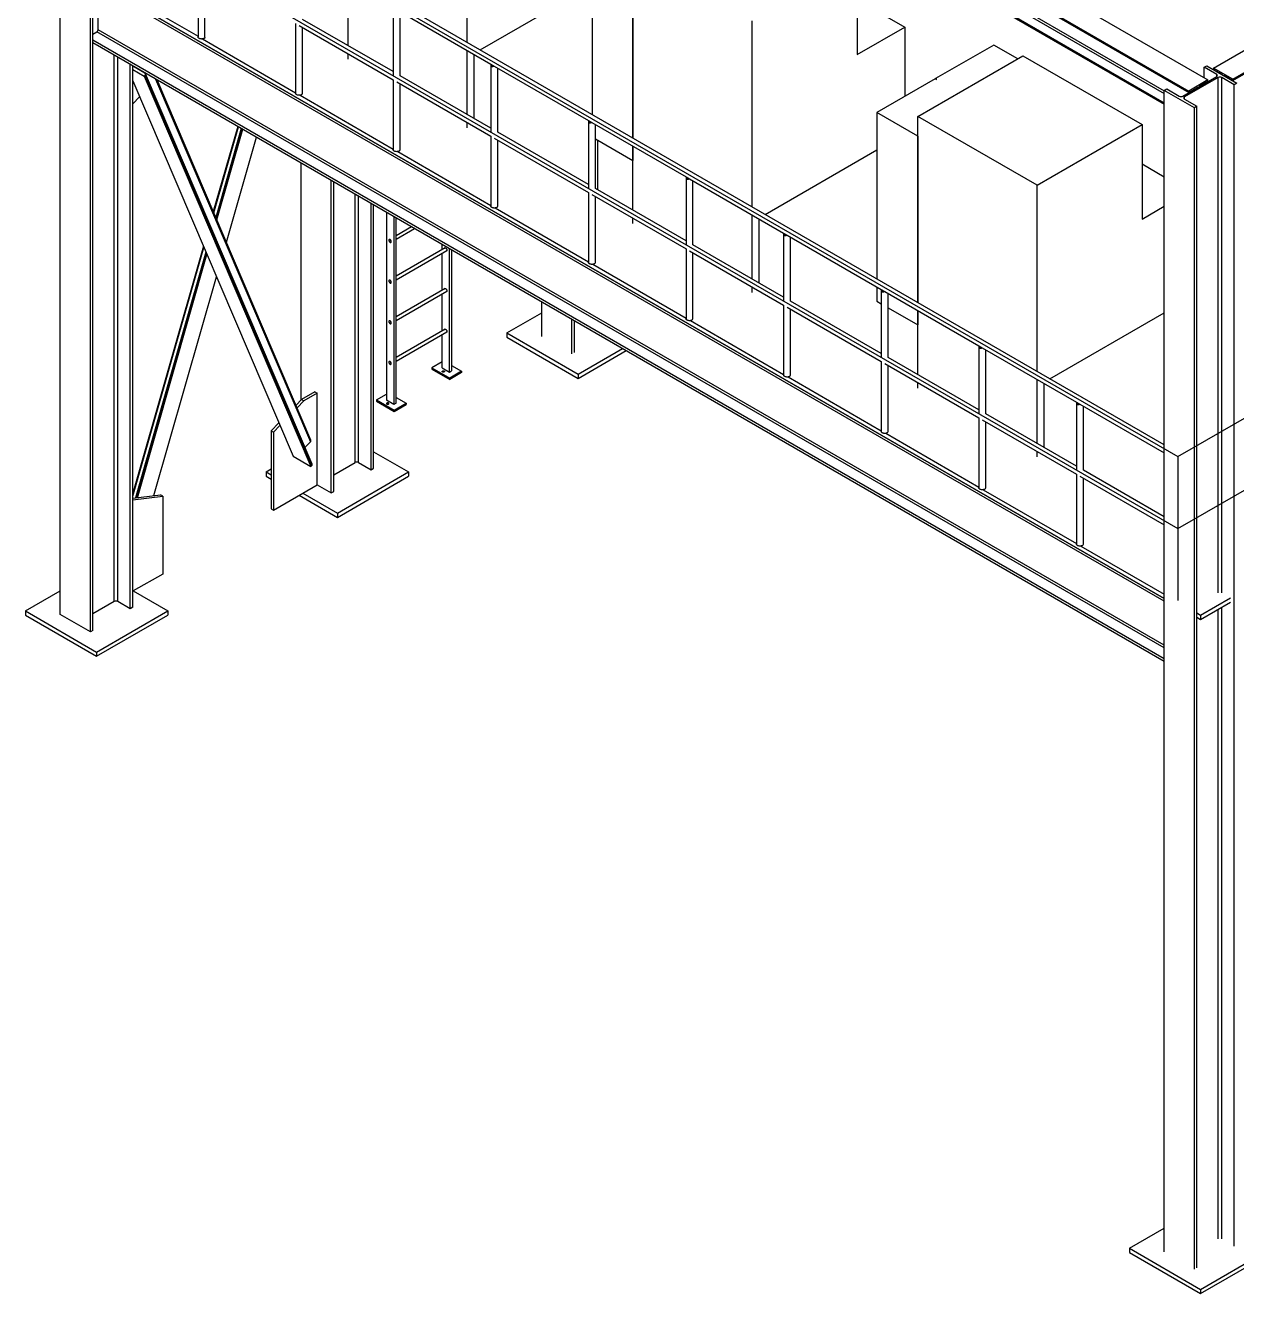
# Model space of a CAD drawing. Header units: inches. Extents: x -1490 to 2215, y -1057 to 1547.
# Drawn here: x 1563.9 to 1852.5, y 978.7 to 1280.9 of the extents above; entities that cross this region are included whole.
import ezdxf

# ---------------------------------------------------------------- set-up
doc = ezdxf.new("R2010")
doc.units = ezdxf.units.IN
doc.header["$MEASUREMENT"] = 0

msp = doc.modelspace()

# ---------------------------------------------------------------- linework, layer by layer
at = {"color": 7, "linetype": 'Continuous', "lineweight": 25}
for p, q in [((1572.22, 1140.52), (1572.22, 1417.26)), ((1583.7, 1419.13), (1845.67, 1267.89)), ((1579.1, 1416.48), (1841.08, 1265.24)), ((1579.1, 1416.15), (1841.08, 1264.92)), ((1579.39, 1136.39), (1579.39, 1413.12)), ((1579.99, 1136.74), (1579.99, 1413.47)), ((1581.03, 1411.44), (1835.27, 1264.67)), ((1581.31, 1411.93), (1835.27, 1265.33)), ((1579.99, 1409.82), (1835.27, 1262.45)), ((1579.99, 1409.49), (1835.27, 1262.12)), ((1847.03, 1270.71), (1950.93, 1330.69)), ((1851.62, 1268.06), (1955.52, 1328.04)), ((1851.62, 1267.73), (1955.52, 1327.71)), ((1835.27, 1180.94), (1583.44, 1326.32)), ((1669.18, 1276.83), (1669.18, 1321.16)), ((1698.92, 1299.33), (1698.92, 1259.66)), ((1708.66, 1254.03), (1708.66, 1298.37)), ((1762.11, 1296.44), (1762.11, 1273.93)), ((1605.03, 1294.79), (1605.03, 1278.12)), ((1606.69, 1278.12), (1606.69, 1293.83)), ((1708.66, 1293.7), (1708.66, 1254.03)), ((1579.99, 1291.71), (1835.27, 1144.35)), ((1835.27, 1144.35), (1579.99, 1291.71)), ((1835.27, 1143.73), (1579.99, 1291.1)), ((1581.24, 1279.86), (1581.24, 1290.38)), ((1582.84, 1291.09), (1605.03, 1278.28)), ((1640.78, 1276.07), (1640.78, 1291.3)), ((1672.26, 1275.04), (1698.92, 1290.43)), ((1651.54, 1285.09), (1651.54, 1268.9)), ((1652.37, 1284.61), (1674.8, 1271.66)), ((1762.11, 1287.05), (1773.47, 1280.49)), ((1628.29, 1281.37), (1628.29, 1264.7)), ((1651.54, 1269.86), (1629.95, 1282.32)), ((1653.2, 1268.9), (1653.2, 1284.13)), ((1737.06, 1237.64), (1737.06, 1281.97)), ((1579.99, 1278.82), (1580.96, 1279.37)), ((1835.27, 1132.56), (1580.96, 1279.37)), ((1835.27, 1133.22), (1581.24, 1279.86)), ((1629.12, 1280.89), (1651.54, 1267.94)), ((1629.95, 1264.7), (1629.95, 1280.41)), ((1762.11, 1273.93), (1773.47, 1280.49)), ((1773.47, 1280.49), (1773.47, 1263.99)), ((1835.27, 1129.97), (1579.99, 1277.34)), ((1835.27, 1129.36), (1579.99, 1276.73)), ((1606.1, 1277.66), (1628.29, 1264.85)), ((1794.64, 1276.21), (1780.79, 1268.22)), ((1800.35, 1272.92), (1794.64, 1276.21)), ((1585.08, 1143.6), (1585.08, 1273.79)), ((1585.92, 1143.6), (1585.92, 1273.31)), ((1640.78, 1272.83), (1640.78, 1274.15)), ((1669.18, 1259.68), (1669.18, 1274.91)), ((1670.85, 1258.71), (1670.85, 1273.94)), ((1776.55, 1259.18), (1801.6, 1273.64)), ((1801.6, 1273.64), (1830, 1257.25)), ((1588.9, 1141.88), (1588.9, 1271.59)), ((1589.51, 1142.23), (1589.51, 1271.24)), ((1592.37, 1269.48), (1589.51, 1271.14)), ((1589.51, 1270.34), (1592.23, 1268.77)), ((1632.2, 1176.33), (1592.5, 1269.34)), ((1674.8, 1271.66), (1674.8, 1255.47)), ((1674.8, 1271.66), (1675.63, 1271.18)), ((1675.63, 1271.18), (1698.06, 1258.24)), ((1676.46, 1255.47), (1676.46, 1270.71)), ((1844.78, 1270.9), (1845.39, 1271.25)), ((1847.76, 1269.18), (1844.78, 1270.9)), ((1844.78, 1268.41), (1844.78, 1270.9)), ((1845.39, 1271.25), (1852.55, 1267.11)), ((1847.03, 1270.71), (1847.03, 1270.38)), ((1851.62, 1268.06), (1847.03, 1270.71)), ((1847.03, 1270.38), (1848.95, 1269.27)), ((1847.76, 1268.69), (1847.76, 1269.18)), ((1589.51, 1267.66), (1627.69, 1178.21)), ((1592.23, 1268.77), (1592.4, 1268.94)), ((1592.23, 1268.77), (1631.93, 1175.76)), ((1592.4, 1268.94), (1632.1, 1175.93)), ((1594.93, 1268.11), (1631.84, 1181.65)), ((1631.94, 1182.05), (1595.3, 1267.89)), ((1651.54, 1267.94), (1651.54, 1251.27)), ((1652.37, 1267.46), (1674.8, 1254.52)), ((1674.8, 1256.43), (1653.2, 1268.9)), ((1653.2, 1251.27), (1653.2, 1266.98)), ((1780.65, 1268.14), (1766.8, 1260.14)), ((1780.93, 1267.98), (1780.65, 1268.14)), ((1781.07, 1268.06), (1780.79, 1268.22)), ((1780.79, 1268.22), (1780.79, 1268.06)), ((1780.93, 1267.98), (1781.07, 1268.06)), ((1839.7, 1264.04), (1847.76, 1268.69)), ((1848.12, 1268.48), (1840.06, 1263.83)), ((1845.67, 1267.89), (1841.08, 1265.24)), ((1843.74, 1266.45), (1845.67, 1267.57)), ((1844.78, 1266.97), (1844.78, 1267.05)), ((1845.67, 1267.57), (1845.67, 1267.89)), ((1848.12, 1145.7), (1848.12, 1268.48)), ((1851.95, 1266.76), (1848.97, 1268.48)), ((1848.97, 1145.7), (1848.97, 1268.48)), ((1849.62, 1268.8), (1849.69, 1268.84)), ((1849.69, 1268.84), (1851.62, 1267.73)), ((1851.62, 1267.73), (1851.62, 1268.06)), ((1852.55, 1267.11), (1851.95, 1266.76)), ((1851.95, 990.03), (1851.95, 1266.76)), ((1589.51, 1262.22), (1591.12, 1263.88)), ((1629.35, 1264.24), (1651.54, 1251.43)), ((1835.27, 1265.41), (1835.87, 1265.76)), ((1835.27, 988.67), (1835.27, 1265.41)), ((1842.43, 1261.27), (1835.27, 1265.41)), ((1835.87, 1265.76), (1838.85, 1264.04)), ((1840.06, 1263.34), (1840.06, 1263.83)), ((1840.06, 1263.34), (1843.04, 1261.62)), ((1841.08, 1264.92), (1843.01, 1266.03)), ((1841.08, 1265.24), (1841.08, 1264.92)), ((1843.01, 1266.03), (1843.08, 1265.99)), ((1776.55, 1254.52), (1766.8, 1260.14)), ((1766.8, 1260.14), (1766.8, 1220.47)), ((1843.04, 1261.62), (1842.43, 1261.27)), ((1842.43, 984.54), (1842.43, 1261.27)), ((1843.04, 984.89), (1843.04, 1261.62)), ((1669.18, 1256.44), (1669.18, 1257.76)), ((1698.06, 1258.24), (1698.06, 1242.05)), ((1698.06, 1258.24), (1698.89, 1257.76)), ((1698.89, 1257.76), (1721.31, 1244.81)), ((1699.72, 1242.05), (1699.72, 1257.28)), ((1804.94, 1242.79), (1776.55, 1259.18)), ((1776.55, 1214.84), (1776.55, 1259.18)), ((1804.94, 1242.79), (1830, 1257.25)), ((1830, 1257.25), (1830, 1234.75)), ((1614.49, 1256.82), (1608.68, 1236.53)), ((1608.81, 1236.25), (1614.66, 1256.72)), ((1615.34, 1256.33), (1609.28, 1235.14)), ((1609.4, 1234.86), (1615.51, 1256.23)), ((1609.52, 1234.57), (1615.69, 1256.12)), ((1611.8, 1229.22), (1618.96, 1254.24)), ((1674.8, 1254.52), (1674.8, 1237.85)), ((1698.06, 1243.01), (1676.46, 1255.47)), ((1776.55, 1254.52), (1776.55, 1214.84)), ((1675.63, 1254.04), (1698.06, 1241.09)), ((1676.46, 1237.85), (1676.46, 1253.56)), ((1699.72, 1253.86), (1708.66, 1248.7)), ((1700.31, 1241.7), (1700.31, 1253.52)), ((1708.66, 1252.11), (1708.66, 1248.7)), ((1708.66, 1236.88), (1708.66, 1252.11)), ((1740.15, 1235.86), (1766.8, 1251.24)), ((1629.59, 1191.59), (1629.59, 1248.1)), ((1652.61, 1250.81), (1674.8, 1238)), ((1830, 1247.86), (1835.27, 1244.82)), ((1636.75, 1169.5), (1636.75, 1243.96)), ((1637.36, 1169.85), (1637.36, 1243.62)), ((1721.31, 1229.58), (1699.72, 1242.05)), ((1721.31, 1244.81), (1721.31, 1228.62)), ((1721.31, 1244.81), (1722.14, 1244.33)), ((1722.14, 1244.33), (1744.57, 1231.39)), ((1722.97, 1228.62), (1722.97, 1243.86)), ((1804.94, 1198.45), (1804.94, 1242.79)), ((1642.44, 1176.72), (1642.44, 1240.68)), ((1643.29, 1176.72), (1643.29, 1240.19)), ((1698.06, 1241.09), (1698.06, 1224.42)), ((1698.89, 1240.61), (1721.31, 1227.67)), ((1699.72, 1224.42), (1699.72, 1240.13)), ((1646.26, 1175), (1646.26, 1238.47)), ((1646.87, 1175.35), (1646.87, 1238.12)), ((1649.91, 1236.37), (1649.91, 1191.61)), ((1675.86, 1237.39), (1698.06, 1224.58)), ((1830, 1234.75), (1835.27, 1237.79)), ((1651.68, 1235.35), (1651.68, 1190.58)), ((1652.21, 1190.89), (1652.21, 1235.04)), ((1655.9, 1232.91), (1652.21, 1230.78)), ((1708.66, 1233.65), (1708.66, 1234.97)), ((1737.06, 1220.49), (1737.06, 1235.72)), ((1738.73, 1219.53), (1738.73, 1234.76)), ((1650.68, 1229.9), (1650.6, 1229.86)), ((1652.21, 1229.91), (1656.65, 1232.48)), ((1744.57, 1231.39), (1744.57, 1215.2)), ((1744.57, 1231.39), (1745.4, 1230.91)), ((1745.4, 1230.91), (1767.82, 1217.96)), ((1746.23, 1215.2), (1746.23, 1230.43)), ((1606.32, 1228.27), (1589.51, 1169.46)), ((1589.51, 1168.75), (1606.44, 1227.99)), ((1606.92, 1226.88), (1590.17, 1168.3)), ((1650.98, 1229.21), (1651.06, 1229.25)), ((1663.94, 1227.87), (1652.21, 1221.1)), ((1652.21, 1220.23), (1664.32, 1227.22)), ((1663.17, 1227.42), (1663.17, 1228.71)), ((1664.93, 1198.24), (1664.93, 1227.69)), ((1665.46, 1227.39), (1665.46, 1198.54)), ((1721.31, 1227.67), (1721.31, 1211)), ((1722.14, 1227.19), (1744.57, 1214.24)), ((1744.57, 1216.16), (1722.97, 1228.62)), ((1590.38, 1168.33), (1607.04, 1226.59)), ((1590.59, 1168.35), (1607.16, 1226.31)), ((1663.17, 1217.74), (1663.17, 1226.56)), ((1699.12, 1223.96), (1721.31, 1211.15)), ((1722.97, 1211), (1722.97, 1226.71)), ((1594.54, 1168.85), (1609.44, 1220.96)), ((1650.68, 1220.22), (1650.6, 1220.17)), ((1650.98, 1219.52), (1651.06, 1219.57)), ((1663.94, 1218.18), (1652.21, 1211.41)), ((1737.06, 1217.25), (1737.06, 1218.57)), ((1766.8, 1218.55), (1766.8, 1215.14)), ((1767.82, 1217.96), (1767.82, 1201.77)), ((1767.82, 1217.96), (1768.65, 1217.48)), ((1652.21, 1210.54), (1664.32, 1217.53)), ((1663.17, 1208.05), (1663.17, 1216.87)), ((1686.95, 1206.75), (1686.95, 1214.98)), ((1767.82, 1202.73), (1746.23, 1215.2)), ((1766.8, 1215.14), (1767.82, 1214.55)), ((1768.65, 1217.48), (1791.08, 1204.54)), ((1769.48, 1201.77), (1769.48, 1217)), ((1678.62, 1207.61), (1686.95, 1212.42)), ((1744.57, 1214.24), (1744.57, 1197.57)), ((1745.4, 1213.76), (1767.82, 1200.82)), ((1746.23, 1197.57), (1746.23, 1213.28)), ((1769.48, 1213.59), (1776.55, 1209.51)), ((1776.55, 1212.93), (1776.55, 1209.51)), ((1776.55, 1197.7), (1776.55, 1212.93)), ((1808.03, 1196.67), (1835.27, 1212.39)), ((1650.68, 1210.53), (1650.6, 1210.48)), ((1650.98, 1209.84), (1651.06, 1209.88)), ((1694.11, 1202.62), (1694.11, 1210.85)), ((1694.72, 1202.97), (1694.72, 1210.5)), ((1722.38, 1210.54), (1744.57, 1197.73)), ((1663.94, 1208.5), (1652.21, 1201.72)), ((1652.21, 1200.86), (1664.32, 1207.85)), ((1663.17, 1199.26), (1663.17, 1207.19)), ((1678.62, 1207.61), (1678.62, 1206.59)), ((1678.62, 1207.61), (1695.59, 1197.81)), ((1678.62, 1206.59), (1695.59, 1196.79)), ((1695.59, 1197.81), (1706.15, 1203.9)), ((1695.59, 1196.79), (1707.03, 1203.39)), ((1791.08, 1204.54), (1791.08, 1188.35)), ((1791.08, 1204.54), (1791.91, 1204.06)), ((1791.91, 1204.06), (1814.33, 1191.11)), ((1792.74, 1188.35), (1792.74, 1203.58)), ((1650.68, 1200.84), (1650.6, 1200.8)), ((1650.98, 1200.15), (1651.06, 1200.19)), ((1663.17, 1200.69), (1660.78, 1199.31)), ((1665.46, 1199.87), (1667.85, 1198.49)), ((1767.82, 1200.82), (1767.82, 1184.15)), ((1768.65, 1200.34), (1791.08, 1187.39)), ((1791.08, 1189.31), (1769.48, 1201.77)), ((1769.48, 1184.15), (1769.48, 1199.86)), ((1660.78, 1199.31), (1660.78, 1199)), ((1660.78, 1199.31), (1665.02, 1196.86)), ((1660.78, 1199), (1665.02, 1196.55)), ((1663.17, 1199.26), (1664.93, 1198.24)), ((1664.93, 1198.24), (1665.46, 1198.54)), ((1667.85, 1198.49), (1665.02, 1196.86)), ((1667.85, 1198.19), (1665.02, 1196.55)), ((1665.02, 1196.86), (1665.02, 1196.55)), ((1667.85, 1198.49), (1667.85, 1198.19)), ((1695.59, 1197.81), (1695.59, 1196.79)), ((1745.63, 1197.11), (1767.82, 1184.3)), ((1776.55, 1194.46), (1776.55, 1195.78)), ((1804.94, 1181.3), (1804.94, 1196.53)), ((1806.61, 1180.34), (1806.61, 1195.57)), ((1629.72, 1191.73), (1628.39, 1190.36)), ((1630.25, 1191.42), (1628.65, 1189.77)), ((1632.9, 1193.57), (1629.72, 1191.73)), ((1629.72, 1191.73), (1630.25, 1191.42)), ((1633.43, 1193.26), (1630.25, 1191.42)), ((1632.9, 1193.57), (1633.43, 1193.26)), ((1633.43, 1171.42), (1633.43, 1193.26)), ((1647.52, 1191.66), (1649.91, 1193.03)), ((1647.52, 1191.66), (1651.76, 1189.21)), ((1647.52, 1191.66), (1647.52, 1191.35)), ((1647.52, 1191.35), (1651.76, 1188.9)), ((1651.68, 1190.58), (1649.91, 1191.61)), ((1652.21, 1190.89), (1651.68, 1190.58)), ((1651.76, 1189.21), (1654.59, 1190.84)), ((1652.21, 1192.22), (1654.59, 1190.84)), ((1654.59, 1190.84), (1654.59, 1190.53)), ((1814.33, 1191.11), (1814.33, 1174.92)), ((1814.33, 1191.11), (1815.16, 1190.63)), ((1815.16, 1190.63), (1835.27, 1179.03)), ((1651.76, 1188.9), (1654.59, 1190.53)), ((1651.76, 1189.21), (1651.76, 1188.9)), ((1814.33, 1175.88), (1792.74, 1188.35)), ((1815.99, 1174.92), (1815.99, 1190.15)), ((1624.3, 1186.16), (1622.47, 1184.28)), ((1624.55, 1185.56), (1623, 1183.97)), ((1791.08, 1187.39), (1791.08, 1170.72)), ((1791.91, 1186.91), (1814.33, 1173.97)), ((1792.74, 1170.72), (1792.74, 1186.43)), ((1622.47, 1184.28), (1623, 1183.97)), ((1622.47, 1184.28), (1622.47, 1165.7)), ((1623, 1183.97), (1623, 1165.4)), ((1630.52, 1180.28), (1631.84, 1181.65)), ((1768.89, 1183.69), (1791.08, 1170.88)), ((1646.87, 1179.3), (1655.2, 1174.49)), ((1804.94, 1178.07), (1804.94, 1179.39)), ((1627.69, 1178.21), (1631.93, 1175.76)), ((1631.93, 1175.76), (1632.1, 1175.93)), ((1637.36, 1173.78), (1642.44, 1176.72)), ((1643.29, 1176.72), (1646.26, 1175)), ((1621.26, 1174.49), (1622.47, 1175.19)), ((1621.26, 1174.49), (1621.26, 1173.47)), ((1621.26, 1174.49), (1622.47, 1173.79)), ((1621.26, 1173.47), (1622.47, 1172.77)), ((1638.23, 1164.7), (1655.2, 1174.49)), ((1638.23, 1163.67), (1655.2, 1173.47)), ((1646.26, 1175), (1646.87, 1175.35)), ((1655.2, 1174.49), (1655.2, 1173.47)), ((1814.33, 1173.97), (1814.33, 1157.3)), ((1815.16, 1173.49), (1835.27, 1161.88)), ((1835.27, 1163.8), (1815.99, 1174.92)), ((1815.99, 1157.3), (1815.99, 1173.01)), ((1630.01, 1169.44), (1633.43, 1171.42)), ((1633.43, 1171.42), (1636.75, 1169.5)), ((1636.75, 1169.5), (1637.36, 1169.85)), ((1792.14, 1170.26), (1814.33, 1157.45)), ((1589.51, 1168.21), (1596.09, 1169.05)), ((1589.51, 1167.84), (1596.62, 1168.74)), ((1596.62, 1168.74), (1596.09, 1169.05)), ((1596.62, 1168.74), (1596.62, 1150.17)), ((1623, 1165.4), (1630.01, 1169.44)), ((1629.12, 1168.93), (1638.23, 1163.67)), ((1630.01, 1169.44), (1638.23, 1164.7)), ((1622.47, 1165.7), (1623, 1165.4)), ((1638.23, 1164.7), (1638.23, 1163.67)), ((1815.4, 1156.84), (1835.27, 1145.37)), ((1596.62, 1150.17), (1589.62, 1146.12)), ((1563.89, 1141.38), (1572.22, 1146.19)), ((1589.62, 1146.12), (1589.51, 1146.06)), ((1589.62, 1146.12), (1597.84, 1141.38)), ((1585.08, 1143.6), (1579.99, 1140.67)), ((1588.9, 1141.88), (1585.92, 1143.6)), ((1843.91, 1140.38), (1851.05, 1144.5)), ((1843.91, 1139.36), (1851.05, 1143.48)), ((1848.97, 991.75), (1848.97, 1142.28)), ((1563.89, 1141.38), (1563.89, 1140.36)), ((1563.89, 1141.38), (1580.87, 1131.58)), ((1563.89, 1140.36), (1580.87, 1130.56)), ((1579.39, 1136.39), (1572.22, 1140.52)), ((1580.87, 1131.58), (1597.84, 1141.38)), ((1580.87, 1130.56), (1597.84, 1140.36)), ((1589.51, 1142.23), (1588.9, 1141.88)), ((1597.84, 1141.38), (1597.84, 1140.36)), ((1843.04, 1140.88), (1843.91, 1140.38)), ((1843.04, 1139.86), (1843.91, 1139.36)), ((1843.91, 1140.38), (1843.91, 1139.36)), ((1848.12, 991.75), (1848.12, 1141.79)), ((1579.99, 1136.74), (1579.39, 1136.39)), ((1580.87, 1131.58), (1580.87, 1130.56)), ((1826.94, 989.53), (1835.27, 994.33)), ((1826.94, 989.53), (1826.94, 988.51)), ((1826.94, 989.53), (1843.91, 979.73)), ((1826.94, 988.51), (1843.91, 978.71)), ((1843.91, 979.73), (1860.88, 989.53)), ((1843.91, 978.71), (1860.88, 988.51)), ((1843.91, 979.73), (1843.91, 978.71))]:
    msp.add_line(p, q, dxfattribs=at)
at = {"color": 7, "linetype": 'Continuous'}
for p, q in [((1582.61, 1325.84), (1838.49, 1178.13)), ((1582.61, 1308.7), (1838.49, 1160.98)), ((1838.49, 1178.13), (1909.34, 1219.03)), ((1838.49, 1160.98), (1909.34, 1201.88)), ((1838.49, 1178.13), (1838.49, 1143.83))]:
    msp.add_line(p, q, dxfattribs=at)
at = {"color": 7, "linetype": 'Continuous', "lineweight": 25, "flags": 128}
for points in [[(1606.45, 1277.78), (1606.37, 1277.74), (1606.28, 1277.71), (1606.18, 1277.68), (1606.08, 1277.66), (1605.97, 1277.65), (1605.86, 1277.64), (1605.75, 1277.65), (1605.65, 1277.66), (1605.55, 1277.68), (1605.45, 1277.71), (1605.36, 1277.74), (1605.28, 1277.78), (1605.2, 1277.83), (1605.14, 1277.88), (1605.1, 1277.94), (1605.06, 1278), (1605.04, 1278.06), (1605.03, 1278.12)], [(1629.71, 1264.36), (1629.62, 1264.32), (1629.53, 1264.28), (1629.44, 1264.26), (1629.33, 1264.24), (1629.23, 1264.22), (1629.12, 1264.22), (1629.01, 1264.22), (1628.9, 1264.24), (1628.8, 1264.26), (1628.7, 1264.28), (1628.61, 1264.32), (1628.53, 1264.36), (1628.46, 1264.41), (1628.4, 1264.46), (1628.35, 1264.51), (1628.32, 1264.57), (1628.3, 1264.64), (1628.29, 1264.7)], [(1652.96, 1250.93), (1652.88, 1250.89), (1652.79, 1250.86), (1652.69, 1250.83), (1652.59, 1250.81), (1652.48, 1250.8), (1652.37, 1250.79), (1652.27, 1250.8), (1652.16, 1250.81), (1652.06, 1250.83), (1651.96, 1250.86), (1651.87, 1250.89), (1651.79, 1250.93), (1651.72, 1250.98), (1651.66, 1251.03), (1651.61, 1251.09), (1651.57, 1251.15), (1651.55, 1251.21), (1651.54, 1251.27)], [(1676.22, 1237.51), (1676.13, 1237.47), (1676.04, 1237.43), (1675.95, 1237.41), (1675.84, 1237.39), (1675.74, 1237.37), (1675.63, 1237.37), (1675.52, 1237.37), (1675.41, 1237.39), (1675.31, 1237.41), (1675.21, 1237.43), (1675.12, 1237.47), (1675.04, 1237.51), (1674.97, 1237.56), (1674.91, 1237.61), (1674.86, 1237.66), (1674.83, 1237.72), (1674.81, 1237.79), (1674.8, 1237.85)], [(1651.08, 1229.37), (1651.07, 1229.43), (1651.06, 1229.5), (1651.04, 1229.57), (1651, 1229.63), (1650.96, 1229.7), (1650.92, 1229.75), (1650.87, 1229.81), (1650.82, 1229.85), (1650.76, 1229.88), (1650.71, 1229.9), (1650.66, 1229.9), (1650.62, 1229.9), (1650.58, 1229.88), (1650.55, 1229.85), (1650.52, 1229.81), (1650.51, 1229.76), (1650.5, 1229.7), (1650.51, 1229.63), (1650.52, 1229.57), (1650.55, 1229.5), (1650.58, 1229.43), (1650.62, 1229.37), (1650.66, 1229.31), (1650.71, 1229.26), (1650.76, 1229.22), (1650.82, 1229.19), (1650.87, 1229.17), (1650.92, 1229.16), (1650.96, 1229.17), (1651, 1229.19), (1651.04, 1229.22), (1651.06, 1229.26), (1651.07, 1229.31), (1651.08, 1229.37)], [(1651.06, 1229.38), (1651.05, 1229.44), (1651.04, 1229.51), (1651.01, 1229.57), (1650.98, 1229.64), (1650.94, 1229.7), (1650.89, 1229.76), (1650.84, 1229.8), (1650.79, 1229.84), (1650.74, 1229.86), (1650.69, 1229.87), (1650.64, 1229.87), (1650.6, 1229.86), (1650.57, 1229.83), (1650.55, 1229.79), (1650.53, 1229.74), (1650.53, 1229.68), (1650.53, 1229.62), (1650.55, 1229.56), (1650.57, 1229.49), (1650.6, 1229.42), (1650.64, 1229.36), (1650.69, 1229.31), (1650.74, 1229.26), (1650.79, 1229.23), (1650.84, 1229.2), (1650.89, 1229.19), (1650.94, 1229.19), (1650.98, 1229.21), (1651.01, 1229.23), (1651.04, 1229.27), (1651.05, 1229.32), (1651.06, 1229.38)], [(1663.78, 1227.78), (1663.81, 1227.82), (1663.84, 1227.85), (1663.88, 1227.86), (1663.92, 1227.87), (1663.97, 1227.86), (1664.02, 1227.85), (1664.08, 1227.81), (1664.13, 1227.77), (1664.18, 1227.72), (1664.22, 1227.66), (1664.26, 1227.6), (1664.29, 1227.53), (1664.32, 1227.46), (1664.33, 1227.4), (1664.34, 1227.33), (1664.33, 1227.28), (1664.32, 1227.23), (1664.29, 1227.18), (1664.26, 1227.15), (1664.22, 1227.13), (1664.18, 1227.13), (1664.16, 1227.13)], [(1699.47, 1224.08), (1699.39, 1224.04), (1699.3, 1224.01), (1699.2, 1223.98), (1699.1, 1223.96), (1698.99, 1223.95), (1698.89, 1223.94), (1698.78, 1223.95), (1698.67, 1223.96), (1698.57, 1223.98), (1698.47, 1224.01), (1698.38, 1224.04), (1698.3, 1224.08), (1698.23, 1224.13), (1698.17, 1224.18), (1698.12, 1224.24), (1698.08, 1224.3), (1698.06, 1224.36), (1698.06, 1224.42)], [(1651.08, 1219.68), (1651.07, 1219.74), (1651.06, 1219.81), (1651.04, 1219.88), (1651, 1219.95), (1650.96, 1220.01), (1650.92, 1220.07), (1650.87, 1220.12), (1650.82, 1220.16), (1650.76, 1220.19), (1650.71, 1220.21), (1650.66, 1220.22), (1650.62, 1220.21), (1650.58, 1220.19), (1650.55, 1220.16), (1650.52, 1220.12), (1650.51, 1220.07), (1650.5, 1220.01), (1650.51, 1219.95), (1650.52, 1219.88), (1650.55, 1219.81), (1650.58, 1219.74), (1650.62, 1219.68), (1650.66, 1219.62), (1650.71, 1219.57), (1650.76, 1219.53), (1650.82, 1219.5), (1650.87, 1219.48), (1650.92, 1219.47), (1650.96, 1219.48), (1651, 1219.5), (1651.04, 1219.53), (1651.06, 1219.57), (1651.07, 1219.62), (1651.08, 1219.68)], [(1651.06, 1219.69), (1651.05, 1219.76), (1651.04, 1219.82), (1651.01, 1219.89), (1650.98, 1219.95), (1650.94, 1220.02), (1650.89, 1220.07), (1650.84, 1220.12), (1650.79, 1220.15), (1650.74, 1220.18), (1650.69, 1220.19), (1650.64, 1220.19), (1650.6, 1220.17), (1650.57, 1220.14), (1650.55, 1220.1), (1650.53, 1220.06), (1650.53, 1220), (1650.53, 1219.94), (1650.55, 1219.87), (1650.57, 1219.8), (1650.6, 1219.74), (1650.64, 1219.68), (1650.69, 1219.62), (1650.74, 1219.58), (1650.79, 1219.54), (1650.84, 1219.52), (1650.89, 1219.5), (1650.94, 1219.51), (1650.98, 1219.52), (1651.01, 1219.55), (1651.04, 1219.59), (1651.05, 1219.64), (1651.06, 1219.69)], [(1663.78, 1218.09), (1663.81, 1218.13), (1663.84, 1218.16), (1663.88, 1218.18), (1663.92, 1218.18), (1663.97, 1218.18), (1664.02, 1218.16), (1664.08, 1218.13), (1664.13, 1218.09), (1664.18, 1218.04), (1664.22, 1217.98), (1664.26, 1217.91), (1664.29, 1217.85), (1664.32, 1217.78), (1664.33, 1217.71), (1664.34, 1217.65), (1664.33, 1217.59), (1664.32, 1217.54), (1664.29, 1217.5), (1664.26, 1217.47), (1664.22, 1217.45), (1664.18, 1217.44), (1664.16, 1217.44)], [(1651.08, 1209.99), (1651.07, 1210.06), (1651.06, 1210.13), (1651.04, 1210.19), (1651, 1210.26), (1650.96, 1210.32), (1650.92, 1210.38), (1650.87, 1210.43), (1650.82, 1210.48), (1650.76, 1210.51), (1650.71, 1210.52), (1650.66, 1210.53), (1650.62, 1210.52), (1650.58, 1210.51), (1650.55, 1210.48), (1650.52, 1210.43), (1650.51, 1210.38), (1650.5, 1210.33), (1650.51, 1210.26), (1650.52, 1210.19), (1650.55, 1210.13), (1650.58, 1210.06), (1650.62, 1210), (1650.66, 1209.94), (1650.71, 1209.89), (1650.76, 1209.85), (1650.82, 1209.81), (1650.87, 1209.8), (1650.92, 1209.79), (1650.96, 1209.8), (1651, 1209.81), (1651.04, 1209.84), (1651.06, 1209.89), (1651.07, 1209.94), (1651.08, 1209.99)], [(1651.06, 1210.01), (1651.05, 1210.07), (1651.04, 1210.14), (1651.01, 1210.2), (1650.98, 1210.27), (1650.94, 1210.33), (1650.89, 1210.38), (1650.84, 1210.43), (1650.79, 1210.47), (1650.74, 1210.49), (1650.69, 1210.5), (1650.64, 1210.5), (1650.6, 1210.48), (1650.57, 1210.46), (1650.55, 1210.42), (1650.53, 1210.37), (1650.53, 1210.31), (1650.53, 1210.25), (1650.55, 1210.18), (1650.57, 1210.12), (1650.6, 1210.05), (1650.64, 1209.99), (1650.69, 1209.94), (1650.74, 1209.89), (1650.79, 1209.85), (1650.84, 1209.83), (1650.89, 1209.82), (1650.94, 1209.82), (1650.98, 1209.84), (1651.01, 1209.86), (1651.04, 1209.9), (1651.05, 1209.95), (1651.06, 1210.01)], [(1722.73, 1210.66), (1722.65, 1210.62), (1722.56, 1210.58), (1722.46, 1210.56), (1722.36, 1210.54), (1722.25, 1210.52), (1722.14, 1210.52), (1722.03, 1210.52), (1721.93, 1210.54), (1721.82, 1210.56), (1721.73, 1210.58), (1721.64, 1210.62), (1721.55, 1210.66), (1721.48, 1210.71), (1721.42, 1210.76), (1721.37, 1210.81), (1721.34, 1210.87), (1721.32, 1210.94), (1721.31, 1211)], [(1663.78, 1208.41), (1663.81, 1208.44), (1663.84, 1208.47), (1663.88, 1208.49), (1663.92, 1208.5), (1663.97, 1208.49), (1664.02, 1208.47), (1664.08, 1208.44), (1664.13, 1208.4), (1664.18, 1208.35), (1664.22, 1208.29), (1664.26, 1208.23), (1664.29, 1208.16), (1664.32, 1208.09), (1664.33, 1208.03), (1664.34, 1207.96), (1664.33, 1207.9), (1664.32, 1207.85), (1664.29, 1207.81), (1664.26, 1207.78), (1664.22, 1207.76), (1664.18, 1207.76), (1664.16, 1207.76)], [(1651.08, 1200.31), (1651.07, 1200.37), (1651.06, 1200.44), (1651.04, 1200.51), (1651, 1200.58), (1650.96, 1200.64), (1650.92, 1200.7), (1650.87, 1200.75), (1650.82, 1200.79), (1650.76, 1200.82), (1650.71, 1200.84), (1650.66, 1200.85), (1650.62, 1200.84), (1650.58, 1200.82), (1650.55, 1200.79), (1650.52, 1200.75), (1650.51, 1200.7), (1650.5, 1200.64), (1650.51, 1200.58), (1650.52, 1200.51), (1650.55, 1200.44), (1650.58, 1200.37), (1650.62, 1200.31), (1650.66, 1200.25), (1650.71, 1200.2), (1650.76, 1200.16), (1650.82, 1200.13), (1650.87, 1200.11), (1650.92, 1200.1), (1650.96, 1200.11), (1651, 1200.13), (1651.04, 1200.16), (1651.06, 1200.2), (1651.07, 1200.25), (1651.08, 1200.31)], [(1651.06, 1200.32), (1651.05, 1200.38), (1651.04, 1200.45), (1651.01, 1200.52), (1650.98, 1200.58), (1650.94, 1200.64), (1650.89, 1200.7), (1650.84, 1200.74), (1650.79, 1200.78), (1650.74, 1200.8), (1650.69, 1200.82), (1650.64, 1200.81), (1650.6, 1200.8), (1650.57, 1200.77), (1650.55, 1200.73), (1650.53, 1200.68), (1650.53, 1200.63), (1650.53, 1200.56), (1650.55, 1200.5), (1650.57, 1200.43), (1650.6, 1200.37), (1650.64, 1200.3), (1650.69, 1200.25), (1650.74, 1200.2), (1650.79, 1200.17), (1650.84, 1200.14), (1650.89, 1200.13), (1650.94, 1200.13), (1650.98, 1200.15), (1651.01, 1200.18), (1651.04, 1200.22), (1651.05, 1200.26), (1651.06, 1200.32)], [(1663.67, 1198.53), (1663.71, 1198.5), (1663.74, 1198.47), (1663.75, 1198.44), (1663.75, 1198.4), (1663.74, 1198.36), (1663.71, 1198.33), (1663.67, 1198.3), (1663.62, 1198.28), (1663.57, 1198.26), (1663.51, 1198.26), (1663.44, 1198.26), (1663.38, 1198.26), (1663.33, 1198.28), (1663.28, 1198.3), (1663.24, 1198.33), (1663.21, 1198.36), (1663.2, 1198.4), (1663.2, 1198.44), (1663.21, 1198.47), (1663.24, 1198.5), (1663.28, 1198.53), (1663.33, 1198.55), (1663.38, 1198.57), (1663.44, 1198.58), (1663.51, 1198.58), (1663.57, 1198.57), (1663.62, 1198.55), (1663.67, 1198.53)], [(1745.98, 1197.23), (1745.9, 1197.19), (1745.81, 1197.16), (1745.71, 1197.13), (1745.61, 1197.11), (1745.5, 1197.1), (1745.4, 1197.09), (1745.29, 1197.1), (1745.18, 1197.11), (1745.08, 1197.13), (1744.98, 1197.16), (1744.89, 1197.19), (1744.81, 1197.23), (1744.74, 1197.28), (1744.68, 1197.33), (1744.63, 1197.39), (1744.59, 1197.45), (1744.57, 1197.51), (1744.57, 1197.57)], [(1650.02, 1190.65), (1650.07, 1190.63), (1650.12, 1190.61), (1650.19, 1190.6), (1650.25, 1190.6), (1650.31, 1190.61), (1650.37, 1190.63), (1650.42, 1190.65), (1650.46, 1190.68), (1650.48, 1190.71), (1650.5, 1190.75), (1650.5, 1190.78), (1650.48, 1190.82), (1650.46, 1190.85), (1650.42, 1190.88), (1650.37, 1190.9), (1650.31, 1190.92), (1650.25, 1190.92), (1650.19, 1190.92), (1650.12, 1190.92), (1650.07, 1190.9), (1650.02, 1190.88), (1649.98, 1190.85), (1649.95, 1190.82), (1649.94, 1190.78), (1649.94, 1190.75), (1649.95, 1190.71), (1649.98, 1190.68), (1650.02, 1190.65)], [(1769.24, 1183.81), (1769.16, 1183.77), (1769.07, 1183.73), (1768.97, 1183.71), (1768.87, 1183.68), (1768.76, 1183.67), (1768.65, 1183.67), (1768.54, 1183.67), (1768.44, 1183.68), (1768.33, 1183.71), (1768.24, 1183.73), (1768.15, 1183.77), (1768.06, 1183.81), (1767.99, 1183.86), (1767.93, 1183.91), (1767.88, 1183.96), (1767.85, 1184.02), (1767.83, 1184.09), (1767.82, 1184.15)], [(1792.49, 1170.38), (1792.41, 1170.34), (1792.32, 1170.31), (1792.22, 1170.28), (1792.12, 1170.26), (1792.02, 1170.25), (1791.91, 1170.24), (1791.8, 1170.25), (1791.69, 1170.26), (1791.59, 1170.28), (1791.49, 1170.31), (1791.4, 1170.34), (1791.32, 1170.38), (1791.25, 1170.43), (1791.19, 1170.48), (1791.14, 1170.54), (1791.11, 1170.6), (1791.08, 1170.66), (1791.08, 1170.72)], [(1815.75, 1156.96), (1815.67, 1156.92), (1815.58, 1156.88), (1815.48, 1156.85), (1815.38, 1156.83), (1815.27, 1156.82), (1815.16, 1156.82), (1815.05, 1156.82), (1814.95, 1156.83), (1814.84, 1156.85), (1814.75, 1156.88), (1814.66, 1156.92), (1814.58, 1156.96), (1814.5, 1157.01), (1814.44, 1157.06), (1814.4, 1157.11), (1814.36, 1157.17), (1814.34, 1157.23), (1814.33, 1157.3)]]:
    msp.add_lwpolyline(points, dxfattribs=at)
at = {"color": 7, "linetype": 'Continuous', "lineweight": 25}
for centre, radius, start, end in [((1580.63, 1279.89), 0.615, 302.6055, 357.3945), ((1606.28, 1278.17), 0.419, 294.5251, 354.1548), ((1592.19, 1269.2), 0.333, 307.7718, 57.4435), ((1847.66, 1268.94), 0.264, 291.6744, 68.3256), ((1848.65, 1268.79), 0.57, 31.098, 58.1312), ((1844.05, 1265.97), 0.57, 121.8688, 148.902), ((1848.54, 1267.67), 0.915, 62.391, 117.609), ((1849.57, 1268.68), 0.207, 54.8515, 109.0934), ((1629.53, 1264.74), 0.419, 294.5251, 354.1548), ((1839.27, 1264.85), 0.915, 242.391, 297.609), ((1840.16, 1263.58), 0.264, 111.6744, 248.3256), ((1843.13, 1265.86), 0.207, 70.9066, 125.1485), ((1652.79, 1251.32), 0.419, 294.5251, 354.1548), ((1676.04, 1237.89), 0.419, 294.5251, 354.1548), ((1699.3, 1224.47), 0.419, 294.5251, 354.1548), ((1722.55, 1211.04), 0.419, 294.5251, 354.1548), ((1663.47, 1197.8), 0.472, 78.4654, 101.5346), ((1745.81, 1197.62), 0.419, 294.5251, 354.1548), ((1650.22, 1190.15), 0.472, 78.4654, 101.5346), ((1631.6, 1181.92), 0.361, 310.1816, 20.0823), ((1769.06, 1184.19), 0.419, 294.5251, 354.1548), ((1631.86, 1176.21), 0.361, 310.1816, 20.0823), ((1642.86, 1175.9), 0.915, 62.391, 117.609), ((1792.32, 1170.77), 0.419, 294.5251, 354.1548), ((1815.58, 1157.34), 0.419, 294.5251, 354.1548), ((1585.5, 1142.79), 0.915, 62.391, 117.609)]:
    msp.add_arc(centre, radius, start, end, dxfattribs=at)
for centre in [(1675.63, 1272.14), (1698.89, 1258.72), (1722.14, 1245.29), (1745.4, 1231.87), (1768.65, 1218.44), (1791.91, 1205.02), (1815.16, 1191.59)]:
    msp.add_ellipse(centre, major_axis=(0.59, 1.02), ratio=0.577335, start_param=2.356235, end_param=3.92695, dxfattribs=at)
for points, knots in [([(1674.94, 1271.58), (1674.94, 1271.57), (1674.94, 1271.51), (1674.96, 1271.42), (1675, 1271.33), (1675.05, 1271.25), (1675.11, 1271.21), (1675.14, 1271.18)], [0, 0, 0, 0, 0.0977174, 0.3529778, 0.5329357, 0.7176373, 1, 1, 1, 1]), ([(1675.14, 1271.18), (1675.17, 1271.17), (1675.21, 1271.15), (1675.3, 1271.13), (1675.38, 1271.13), (1675.48, 1271.15), (1675.56, 1271.17), (1675.61, 1271.19), (1675.62, 1271.19)], [0, 0, 0, 0, 0.17425, 0.354372, 0.528469, 0.706841, 0.944583, 1, 1, 1, 1]), ([(1698.2, 1258.16), (1698.2, 1258.14), (1698.2, 1258.08), (1698.22, 1258), (1698.25, 1257.91), (1698.31, 1257.82), (1698.36, 1257.78), (1698.4, 1257.76)], [0, 0, 0, 0, 0.097717, 0.352978, 0.532936, 0.717637, 1, 1, 1, 1]), ([(1698.4, 1257.76), (1698.42, 1257.75), (1698.47, 1257.72), (1698.55, 1257.71), (1698.64, 1257.71), (1698.74, 1257.72), (1698.81, 1257.74), (1698.86, 1257.76), (1698.87, 1257.77)], [0, 0, 0, 0, 0.17425, 0.354372, 0.528469, 0.706841, 0.944583, 1, 1, 1, 1]), ([(1721.45, 1244.73), (1721.45, 1244.71), (1721.45, 1244.66), (1721.47, 1244.57), (1721.51, 1244.48), (1721.56, 1244.4), (1721.62, 1244.36), (1721.65, 1244.33)], [0, 0, 0, 0, 0.097717, 0.352978, 0.532936, 0.717637, 1, 1, 1, 1]), ([(1721.65, 1244.33), (1721.68, 1244.32), (1721.72, 1244.3), (1721.81, 1244.28), (1721.89, 1244.28), (1721.99, 1244.3), (1722.07, 1244.32), (1722.12, 1244.34), (1722.13, 1244.34)], [0, 0, 0, 0, 0.17425, 0.354372, 0.528469, 0.706841, 0.944583, 1, 1, 1, 1]), ([(1744.71, 1231.31), (1744.71, 1231.29), (1744.71, 1231.23), (1744.73, 1231.15), (1744.76, 1231.06), (1744.82, 1230.97), (1744.87, 1230.93), (1744.91, 1230.91)], [0, 0, 0, 0, 0.097717, 0.352978, 0.532936, 0.717637, 1, 1, 1, 1]), ([(1744.91, 1230.91), (1744.93, 1230.9), (1744.98, 1230.87), (1745.06, 1230.86), (1745.15, 1230.86), (1745.25, 1230.87), (1745.33, 1230.89), (1745.37, 1230.91), (1745.38, 1230.92)], [0, 0, 0, 0, 0.17425, 0.354372, 0.528469, 0.706841, 0.944583, 1, 1, 1, 1]), ([(1767.96, 1217.88), (1767.96, 1217.86), (1767.96, 1217.81), (1767.98, 1217.72), (1768.02, 1217.63), (1768.07, 1217.55), (1768.13, 1217.51), (1768.16, 1217.48)], [0, 0, 0, 0, 0.097717, 0.352978, 0.532936, 0.717637, 1, 1, 1, 1]), ([(1768.16, 1217.48), (1768.19, 1217.47), (1768.24, 1217.45), (1768.32, 1217.43), (1768.4, 1217.43), (1768.5, 1217.44), (1768.58, 1217.47), (1768.63, 1217.49), (1768.64, 1217.49)], [0, 0, 0, 0, 0.17425, 0.354372, 0.528469, 0.706841, 0.944583, 1, 1, 1, 1]), ([(1791.22, 1204.46), (1791.22, 1204.44), (1791.22, 1204.38), (1791.24, 1204.3), (1791.27, 1204.21), (1791.33, 1204.12), (1791.38, 1204.08), (1791.42, 1204.06)], [0, 0, 0, 0, 0.097717, 0.352978, 0.532936, 0.717637, 1, 1, 1, 1]), ([(1791.42, 1204.06), (1791.44, 1204.05), (1791.49, 1204.02), (1791.57, 1204.01), (1791.66, 1204.01), (1791.76, 1204.02), (1791.84, 1204.04), (1791.88, 1204.06), (1791.89, 1204.07)], [0, 0, 0, 0, 0.17425, 0.354372, 0.528469, 0.706841, 0.944583, 1, 1, 1, 1]), ([(1814.48, 1191.03), (1814.47, 1191.01), (1814.47, 1190.96), (1814.49, 1190.87), (1814.53, 1190.78), (1814.58, 1190.7), (1814.64, 1190.66), (1814.67, 1190.63)], [0, 0, 0, 0, 0.097717, 0.352978, 0.532936, 0.717637, 1, 1, 1, 1]), ([(1814.67, 1190.63), (1814.7, 1190.62), (1814.75, 1190.6), (1814.83, 1190.58), (1814.91, 1190.58), (1815.01, 1190.59), (1815.09, 1190.62), (1815.14, 1190.64), (1815.15, 1190.64)], [0, 0, 0, 0, 0.17425, 0.354372, 0.528469, 0.706841, 0.944583, 1, 1, 1, 1])]:
    msp.add_open_spline(points, degree=3, knots=knots, dxfattribs=at)

doc.saveas('drawing.dxf')
